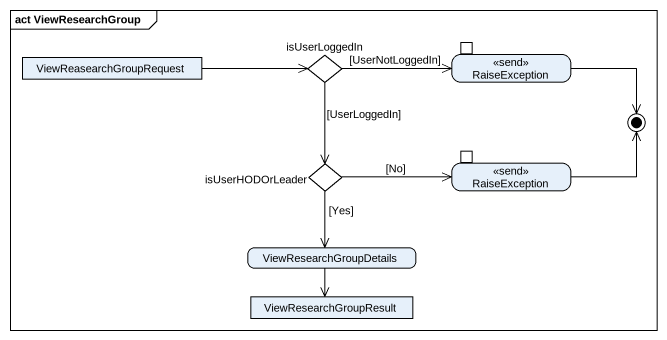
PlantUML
@startuml
mainframe act ViewResearchGroup
hide empty description
state ViewReasearchGroupRequest <<object>>
state isUserLoggedIn <<choice>>
state RaiseException <<send>> {
  state pin1 <<inputPin>>
}
state isUserHODOrLeader <<choice>>
state "RaiseException" as RaiseException_2 <<send>> {
  state pin2 <<inputPin>>
}
state ViewResearchGroupDetails
state ViewResearchGroupResult <<object>>
ViewReasearchGroupRequest -right-> isUserLoggedIn
isUserLoggedIn -right-> RaiseException : [UserNotLoggedIn]
isUserLoggedIn --> isUserHODOrLeader : [UserLoggedIn]
isUserHODOrLeader -right-> RaiseException_2 : [No]
isUserHODOrLeader --> ViewResearchGroupDetails : [Yes]
ViewResearchGroupDetails --> ViewResearchGroupResult
RaiseException -right-> [*]
RaiseException_2 -right-> [*]
@enduml
